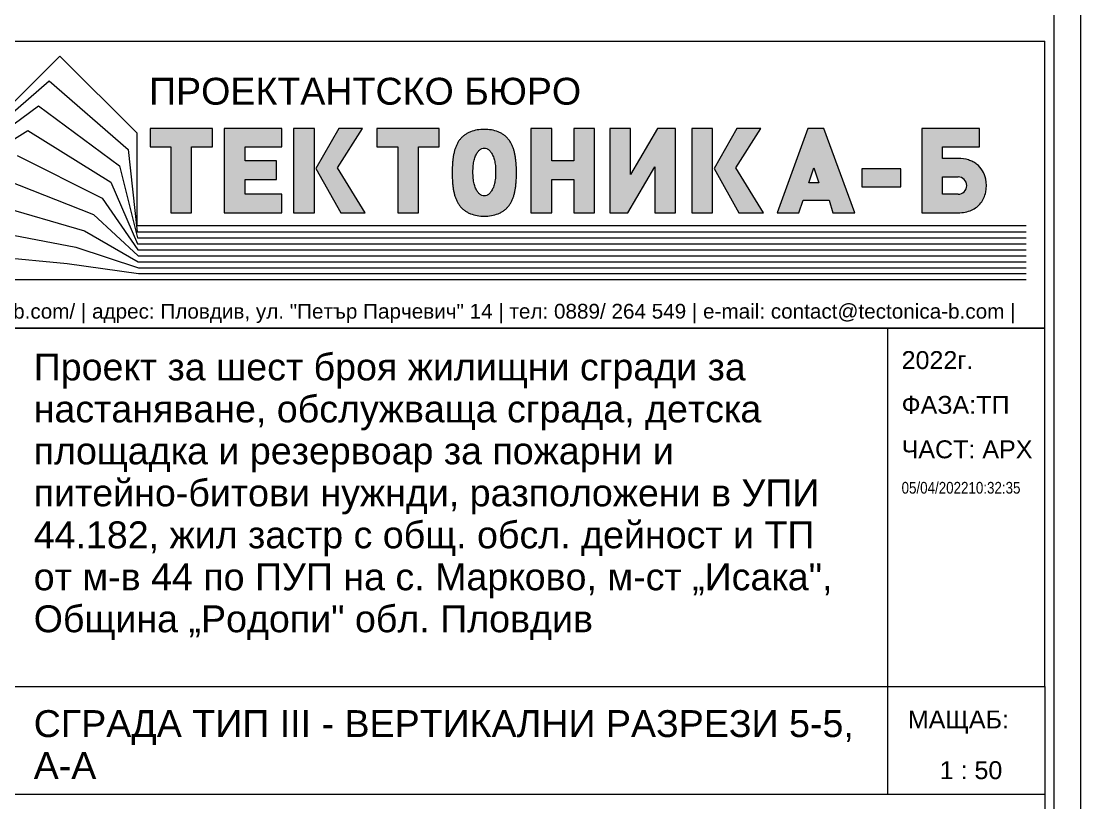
# Model space of a CAD drawing. Header units: centimetres. Extents: x 0 to 25250, y 0 to 2250.
# Drawn here: x 17309 to 17900, y 225 to 661 of the extents above; entities that cross this region are included whole.
import ezdxf

# ---------------------------------------------------------------- set-up
doc = ezdxf.new("R2010")
doc.units = ezdxf.units.CM
doc.layers.add('A-ANNO-NOTE', color=7, linetype='Continuous', lineweight=9)
doc.layers.add('G-ANNO-TTLB', color=7, linetype='Continuous', lineweight=9)
doc.styles.add('22_xrefed$0$Arial', font='arial.ttf', dxfattribs={"height": 0.2})
doc.styles.add('22_xrefed$0$Arial Narrow', font='ARIALN.TTF', dxfattribs={"height": 0.13})
doc.styles.add('22_xrefed$0$Arial_1', font='arial.ttf', dxfattribs={"height": 0.3})
doc.styles.add('22_xrefed$0$Arial_2', font='arial.ttf', dxfattribs={"height": 0.165})

# ---------------------------------------------------------------- blocks, each defined once
blk = doc.blocks.new('TEC_ОФИЦИАЛНА РАМКА - TEC_ОФИЦИАЛНА РАМКА-2548455-СГРАДА ТИП III - ВЕРТИКАЛНИ РАЗРЕЗИ 5-5_ А-А')
at = {"layer": 'G-ANNO-TTLB', "true_color": 0xc0c0c0}
for points in [[(31.94, 7.583), (31.94, 7.377), (31.708, 7.377), (31.708, 6.641), (31.477, 6.641), (31.477, 7.377), (31.245, 7.377), (31.245, 7.583)], [(32.712, 6.848), (32.712, 6.641), (32.072, 6.641), (32.072, 7.583), (32.712, 7.583), (32.712, 7.377), (32.303, 7.377), (32.303, 7.219), (32.653, 7.219), (32.653, 7.013), (32.303, 7.013), (32.303, 6.848)], [(32.845, 7.581), (33.076, 7.581), (33.076, 6.641), (32.845, 6.641)], [(33.371, 6.641), (33.093, 7.135), (33.347, 7.581), (33.613, 7.581), (33.335, 7.143), (33.644, 6.641)], [(34.469, 7.583), (34.469, 7.377), (34.237, 7.377), (34.237, 6.641), (34.006, 6.641), (34.006, 7.377), (33.774, 7.377), (33.774, 7.583)], [(35.969, 7.221), (35.969, 7.583), (36.201, 7.583), (36.201, 6.641), (35.969, 6.641), (35.969, 7.014), (35.723, 7.014), (35.723, 6.641), (35.491, 6.641), (35.491, 7.583), (35.723, 7.583), (35.723, 7.221)], [(36.902, 7.583), (37.104, 7.583), (37.104, 6.641), (36.873, 6.641), (36.873, 7.155), (36.571, 6.641), (36.369, 6.641), (36.369, 7.583), (36.6, 7.583), (36.6, 7.07)], [(37.283, 7.581), (37.514, 7.581), (37.514, 6.641), (37.283, 6.641)], [(37.809, 6.641), (37.532, 7.135), (37.786, 7.581), (38.052, 7.581), (37.774, 7.143), (38.082, 6.641)], [(39.18, 7.133), (39.614, 7.133), (39.614, 6.93), (39.18, 6.93)]]:
    blk.add_hatch(color=9, dxfattribs=at).paths.add_polyline_path(points)
h = blk.add_hatch(color=9, dxfattribs=at)
edge = h.paths.add_edge_path()
edge.add_spline(control_points=[(34.612, 7.088), (34.612, 7.115), (34.613, 7.156), (34.617, 7.211), (34.621, 7.245), (34.625, 7.271), (34.628, 7.291), (34.633, 7.31), (34.637, 7.329), (34.643, 7.347), (34.649, 7.365), (34.655, 7.382), (34.665, 7.405), (34.679, 7.432), (34.7, 7.461), (34.724, 7.487), (34.751, 7.51), (34.783, 7.529), (34.828, 7.55), (34.916, 7.574), (35.025, 7.575), (35.113, 7.55), (35.158, 7.529), (35.19, 7.51), (35.217, 7.487), (35.241, 7.461), (35.258, 7.436), (35.27, 7.415), (35.278, 7.399), (35.286, 7.382), (35.292, 7.365), (35.298, 7.347), (35.304, 7.329), (35.308, 7.31), (35.314, 7.284), (35.319, 7.252), (35.324, 7.211), (35.328, 7.156), (35.329, 7.115), (35.329, 7.088)], knot_values=[-1, -1, -1, -1, -0.944444, -0.916667, -0.888889, -0.875, -0.861111, -0.847222, -0.833333, -0.819444, -0.805556, -0.791667, -0.777778, -0.75, -0.722222, -0.694444, -0.666667, -0.638889, -0.611111, -0.555556, -0.444444, -0.388889, -0.361111, -0.333333, -0.305556, -0.277778, -0.25, -0.236111, -0.222222, -0.208333, -0.194444, -0.180556, -0.166667, -0.152778, -0.138889, -0.111111, -0.083333, -0.055556, 0, 0, 0, 0], degree=3, periodic=0)
edge.add_spline(control_points=[(35.329, 7.088), (35.329, 7.06), (35.328, 7.019), (35.324, 6.964), (35.32, 6.93), (35.316, 6.904), (35.313, 6.884), (35.308, 6.865), (35.304, 6.846), (35.298, 6.828), (35.292, 6.81), (35.286, 6.793), (35.276, 6.77), (35.262, 6.744), (35.241, 6.714), (35.217, 6.688), (35.19, 6.665), (35.158, 6.646), (35.113, 6.625), (35.025, 6.601), (34.916, 6.601), (34.828, 6.625), (34.783, 6.646), (34.751, 6.665), (34.724, 6.688), (34.7, 6.714), (34.683, 6.739), (34.671, 6.76), (34.663, 6.776), (34.655, 6.793), (34.649, 6.81), (34.643, 6.828), (34.637, 6.846), (34.633, 6.865), (34.627, 6.891), (34.622, 6.924), (34.617, 6.964), (34.613, 7.019), (34.612, 7.06), (34.612, 7.088)], knot_values=[-1, -1, -1, -1, -0.944444, -0.916667, -0.888889, -0.875, -0.861111, -0.847222, -0.833333, -0.819444, -0.805556, -0.791667, -0.777778, -0.75, -0.722222, -0.694444, -0.666667, -0.638889, -0.611111, -0.555556, -0.444444, -0.388889, -0.361111, -0.333333, -0.305556, -0.277778, -0.25, -0.236111, -0.222222, -0.208333, -0.194444, -0.180556, -0.166667, -0.152778, -0.138889, -0.111111, -0.083333, -0.055556, 0, 0, 0, 0], degree=3, periodic=0)
edge = h.paths.add_edge_path()
edge.add_spline(control_points=[(34.843, 7.096), (34.844, 7.071), (34.846, 7.024), (34.857, 6.964), (34.87, 6.923), (34.883, 6.896), (34.894, 6.879), (34.905, 6.864), (34.922, 6.847), (34.952, 6.828), (34.989, 6.828), (35.019, 6.847), (35.036, 6.864), (35.047, 6.879), (35.058, 6.896), (35.068, 6.917), (35.076, 6.94), (35.086, 6.974), (35.095, 7.024), (35.097, 7.071), (35.097, 7.096)], knot_values=[-1, -1, -1, -1, -0.928571, -0.857143, -0.785714, -0.75, -0.714286, -0.678571, -0.642857, -0.571429, -0.428571, -0.357143, -0.321429, -0.285714, -0.25, -0.214286, -0.178571, -0.142857, -0.071429, 0, 0, 0, 0], degree=3, periodic=0)
edge.add_spline(control_points=[(35.097, 7.096), (35.097, 7.121), (35.095, 7.169), (35.084, 7.228), (35.071, 7.269), (35.058, 7.296), (35.047, 7.314), (35.036, 7.329), (35.019, 7.345), (34.989, 7.364), (34.952, 7.364), (34.922, 7.345), (34.905, 7.329), (34.894, 7.314), (34.883, 7.296), (34.873, 7.276), (34.865, 7.253), (34.855, 7.218), (34.846, 7.169), (34.844, 7.121), (34.843, 7.096)], knot_values=[-1, -1, -1, -1, -0.928571, -0.857143, -0.785714, -0.75, -0.714286, -0.678571, -0.642857, -0.571429, -0.428571, -0.357143, -0.321429, -0.285714, -0.25, -0.214286, -0.178571, -0.142857, -0.071429, 0, 0, 0, 0], degree=3, periodic=0)
h = blk.add_hatch(color=9, dxfattribs=at)
h.paths.add_polyline_path([(38.757, 7.583), (39.1, 6.641), (38.858, 6.641), (38.814, 6.781), (38.524, 6.781), (38.478, 6.641), (38.236, 6.641), (38.578, 7.583)])
h.paths.add_polyline_path([(38.7, 6.975), (38.646, 7.144), (38.589, 6.975)])
h = blk.add_hatch(color=9, dxfattribs=at)
edge = h.paths.add_edge_path()
edge.add_line((39.847, 6.641), (39.847, 7.583))
edge.add_line((39.847, 7.583), (40.49, 7.583))
edge.add_line((40.49, 7.583), (40.49, 7.377))
edge.add_line((40.49, 7.377), (40.078, 7.377))
edge.add_line((40.078, 7.377), (40.078, 7.247))
edge.add_line((40.078, 7.247), (40.253, 7.247))
edge.add_spline(control_points=[(40.253, 7.247), (40.295, 7.247), (40.353, 7.238), (40.418, 7.212), (40.475, 7.175), (40.529, 7.114), (40.57, 7.009), (40.57, 6.867), (40.524, 6.765), (40.462, 6.703), (40.404, 6.668), (40.335, 6.646), (40.281, 6.641), (40.253, 6.641)], knot_values=[0, 0, 0, 0, 0.107143, 0.160714, 0.214286, 0.321429, 0.428571, 0.571429, 0.714286, 0.785714, 0.857143, 0.928571, 1, 1, 1, 1], degree=3, periodic=0)
edge.add_line((40.253, 6.641), (39.847, 6.641))
edge = h.paths.add_edge_path()
edge.add_line((40.078, 6.848), (40.253, 6.848))
edge.add_arc((40.253, 6.944), 0.0966, 270, 450)
edge.add_line((40.253, 7.041), (40.078, 7.041))
edge.add_line((40.078, 7.041), (40.078, 6.848))
at = {"layer": 'A-ANNO-NOTE'}
for p, q in [((27.221, 8.554), (41.221, 8.554)), ((41.221, 5.354), (41.221, 8.554)), ((30.239, 8.39), (29.378, 7.529)), ((31.099, 7.529), (30.239, 8.39)), ((29.237, 7.348), (30.12, 8.113)), ((30.12, 8.113), (31.002, 7.348)), ((29.096, 7.166), (30, 7.835)), ((30, 7.835), (30.904, 7.166)), ((31.94, 7.583), (31.245, 7.583)), ((31.245, 7.583), (31.245, 7.377)), ((31.94, 7.377), (31.94, 7.583)), ((32.712, 7.583), (32.072, 7.583)), ((32.072, 7.583), (32.072, 6.641)), ((32.712, 7.377), (32.712, 7.583)), ((32.845, 7.581), (32.845, 6.641)), ((33.076, 7.581), (32.845, 7.581)), ((33.076, 6.641), (33.076, 7.581)), ((33.347, 7.581), (33.093, 7.135)), ((33.335, 7.143), (33.613, 7.581)), ((33.613, 7.581), (33.347, 7.581)), ((34.469, 7.583), (33.774, 7.583)), ((33.774, 7.583), (33.774, 7.377)), ((34.469, 7.377), (34.469, 7.583)), ((35.723, 7.583), (35.491, 7.583)), ((35.491, 7.583), (35.491, 6.641)), ((35.723, 7.221), (35.723, 7.583)), ((36.201, 7.583), (35.969, 7.583)), ((35.969, 7.583), (35.969, 7.221)), ((36.201, 6.641), (36.201, 7.583)), ((36.6, 7.583), (36.369, 7.583)), ((36.369, 7.583), (36.369, 6.641)), ((36.902, 7.583), (36.6, 7.07)), ((36.6, 7.07), (36.6, 7.583)), ((37.104, 7.583), (36.902, 7.583)), ((37.104, 6.641), (37.104, 7.583)), ((37.283, 7.581), (37.283, 6.641)), ((37.514, 7.581), (37.283, 7.581)), ((37.514, 6.641), (37.514, 7.581)), ((37.786, 7.581), (37.532, 7.135)), ((37.774, 7.143), (38.052, 7.581)), ((38.052, 7.581), (37.786, 7.581)), ((38.578, 7.583), (38.236, 6.641)), ((38.757, 7.583), (38.578, 7.583)), ((39.1, 6.641), (38.757, 7.583)), ((40.49, 7.583), (39.847, 7.583)), ((39.847, 7.583), (39.847, 6.641)), ((40.49, 7.377), (40.49, 7.583)), ((28.956, 6.984), (29.881, 7.558)), ((29.881, 7.558), (30.807, 6.984)), ((31.099, 6.494), (31.099, 7.529)), ((31.002, 7.348), (31.102, 6.427)), ((31.245, 7.377), (31.477, 7.377)), ((31.477, 7.377), (31.477, 6.641)), ((31.708, 6.641), (31.708, 7.377)), ((31.708, 7.377), (31.94, 7.377)), ((32.303, 7.219), (32.303, 7.377)), ((32.303, 7.377), (32.712, 7.377)), ((33.774, 7.377), (34.006, 7.377)), ((34.006, 7.377), (34.006, 6.641)), ((34.237, 6.641), (34.237, 7.377)), ((34.237, 7.377), (34.469, 7.377)), ((40.078, 7.247), (40.078, 7.377)), ((40.078, 7.377), (40.49, 7.377)), ((29.762, 7.281), (30.709, 6.803)), ((32.653, 7.219), (32.303, 7.219)), ((32.653, 7.013), (32.653, 7.219)), ((35.969, 7.221), (35.723, 7.221)), ((40.253, 7.247), (40.078, 7.247)), ((30.904, 7.166), (31.104, 6.361)), ((33.093, 7.135), (33.371, 6.641)), ((33.644, 6.641), (33.335, 7.143)), ((36.571, 6.641), (36.873, 7.155)), ((36.873, 7.155), (36.873, 6.641)), ((37.532, 7.135), (37.809, 6.641)), ((38.082, 6.641), (37.774, 7.143)), ((38.589, 6.975), (38.646, 7.144)), ((38.646, 7.144), (38.7, 6.975)), ((39.18, 7.133), (39.18, 6.93)), ((39.614, 7.133), (39.18, 7.133)), ((39.614, 6.93), (39.614, 7.133)), ((29.643, 7.004), (30.612, 6.621)), ((30.807, 6.984), (31.106, 6.294)), ((32.303, 6.848), (32.303, 7.013)), ((32.303, 7.013), (32.653, 7.013)), ((35.723, 6.641), (35.723, 7.014)), ((35.723, 7.014), (35.969, 7.014)), ((35.969, 7.014), (35.969, 6.641)), ((38.7, 6.975), (38.589, 6.975)), ((40.078, 6.848), (40.078, 7.041)), ((40.078, 7.041), (40.253, 7.041)), ((39.18, 6.93), (39.614, 6.93)), ((30.709, 6.803), (31.108, 6.228)), ((32.712, 6.848), (32.303, 6.848)), ((32.712, 6.641), (32.712, 6.848)), ((38.478, 6.641), (38.524, 6.781)), ((38.524, 6.781), (38.814, 6.781)), ((38.814, 6.781), (38.858, 6.641)), ((40.253, 6.848), (40.078, 6.848)), ((29.524, 6.727), (30.514, 6.44)), ((30.612, 6.621), (31.11, 6.161)), ((31.477, 6.641), (31.708, 6.641)), ((32.072, 6.641), (32.712, 6.641)), ((32.845, 6.641), (33.076, 6.641)), ((33.371, 6.641), (33.644, 6.641)), ((34.006, 6.641), (34.237, 6.641)), ((35.491, 6.641), (35.723, 6.641)), ((35.969, 6.641), (36.201, 6.641)), ((36.369, 6.641), (36.571, 6.641)), ((36.873, 6.641), (37.104, 6.641)), ((37.283, 6.641), (37.514, 6.641)), ((37.809, 6.641), (38.082, 6.641)), ((38.236, 6.641), (38.478, 6.641)), ((38.858, 6.641), (39.1, 6.641)), ((39.847, 6.641), (40.253, 6.641)), ((29.404, 6.449), (30.417, 6.258)), ((30.514, 6.44), (31.113, 6.095)), ((41.01, 6.494), (31.099, 6.494)), ((31.102, 6.427), (41.01, 6.427)), ((31.104, 6.361), (41.01, 6.361)), ((31.106, 6.294), (41.01, 6.294)), ((29.285, 6.172), (30.319, 6.077)), ((30.417, 6.258), (31.115, 6.028)), ((31.108, 6.228), (41.01, 6.228)), ((31.11, 6.161), (41.01, 6.161)), ((30.319, 6.077), (31.117, 5.962)), ((31.113, 6.095), (41.01, 6.095)), ((31.115, 6.028), (41.01, 6.028)), ((31.117, 5.962), (41.01, 5.962)), ((27.407, 5.895), (41.01, 5.895)), ((41.221, 5.354), (27.221, 5.354)), ((27.221, 5.354), (41.221, 5.354)), ((39.471, 1.354), (39.471, 5.354)), ((41.221, 1.354), (41.221, 5.354)), ((27.221, 1.354), (41.221, 1.354)), ((27.221, 1.354), (41.221, 1.354)), ((39.471, 0.154), (39.471, 1.354)), ((41.221, 1.354), (41.221, -1.646)), ((27.221, 0.154), (41.221, 0.154))]:
    blk.add_line(p, q, dxfattribs=at)
blk.add_arc((40.253, 6.944), 0.0966, 270, 90, dxfattribs=at)
for points, knots in [([(35.329, 7.088), (35.329, 7.115), (35.328, 7.156), (35.324, 7.211), (35.319, 7.252), (35.314, 7.284), (35.308, 7.31), (35.304, 7.329), (35.298, 7.347), (35.292, 7.365), (35.286, 7.382), (35.278, 7.399), (35.27, 7.415), (35.258, 7.436), (35.241, 7.461), (35.217, 7.487), (35.19, 7.51), (35.158, 7.529), (35.113, 7.55), (35.025, 7.574), (34.916, 7.574), (34.828, 7.55), (34.783, 7.529), (34.751, 7.51), (34.724, 7.487), (34.7, 7.461), (34.679, 7.432), (34.665, 7.405), (34.655, 7.382), (34.649, 7.365), (34.643, 7.347), (34.637, 7.329), (34.633, 7.31), (34.628, 7.291), (34.625, 7.271), (34.621, 7.245), (34.617, 7.211), (34.613, 7.156), (34.612, 7.115), (34.612, 7.088)], [0, 0, 0, 0, 0.055556, 0.083333, 0.111111, 0.138889, 0.152778, 0.166667, 0.180556, 0.194444, 0.208333, 0.222222, 0.236111, 0.25, 0.277778, 0.305556, 0.333333, 0.361111, 0.388889, 0.444444, 0.555556, 0.611111, 0.638889, 0.666667, 0.694444, 0.722222, 0.75, 0.777778, 0.791667, 0.805556, 0.819444, 0.833333, 0.847222, 0.861111, 0.875, 0.888889, 0.916667, 0.944444, 1, 1, 1, 1]), ([(34.843, 7.096), (34.844, 7.121), (34.846, 7.169), (34.855, 7.218), (34.865, 7.253), (34.873, 7.276), (34.883, 7.296), (34.894, 7.314), (34.905, 7.329), (34.922, 7.345), (34.952, 7.364), (34.989, 7.364), (35.019, 7.345), (35.036, 7.329), (35.047, 7.314), (35.058, 7.296), (35.071, 7.269), (35.084, 7.228), (35.095, 7.169), (35.097, 7.121), (35.097, 7.096)], [0, 0, 0, 0, 0.071429, 0.142857, 0.178571, 0.214286, 0.25, 0.285714, 0.321429, 0.357143, 0.428571, 0.571429, 0.642857, 0.678571, 0.714286, 0.75, 0.785714, 0.857143, 0.928571, 1, 1, 1, 1]), ([(40.253, 6.641), (40.281, 6.641), (40.335, 6.646), (40.404, 6.668), (40.462, 6.703), (40.524, 6.765), (40.57, 6.867), (40.57, 7.009), (40.529, 7.114), (40.475, 7.175), (40.418, 7.212), (40.353, 7.238), (40.295, 7.247), (40.253, 7.247)], [0, 0, 0, 0, 0.071429, 0.142857, 0.214286, 0.285714, 0.428571, 0.571429, 0.678571, 0.785714, 0.839286, 0.892857, 1, 1, 1, 1]), ([(35.097, 7.096), (35.097, 7.071), (35.095, 7.024), (35.086, 6.974), (35.076, 6.94), (35.068, 6.917), (35.058, 6.896), (35.047, 6.879), (35.036, 6.864), (35.019, 6.847), (34.989, 6.828), (34.952, 6.828), (34.922, 6.847), (34.905, 6.864), (34.894, 6.879), (34.883, 6.896), (34.87, 6.923), (34.857, 6.964), (34.846, 7.024), (34.844, 7.071), (34.843, 7.096)], [0, 0, 0, 0, 0.071429, 0.142857, 0.178571, 0.214286, 0.25, 0.285714, 0.321429, 0.357143, 0.428571, 0.571429, 0.642857, 0.678571, 0.714286, 0.75, 0.785714, 0.857143, 0.928571, 1, 1, 1, 1]), ([(34.612, 7.088), (34.612, 7.06), (34.613, 7.019), (34.617, 6.964), (34.622, 6.924), (34.627, 6.891), (34.633, 6.865), (34.637, 6.846), (34.643, 6.828), (34.649, 6.81), (34.655, 6.793), (34.663, 6.776), (34.671, 6.76), (34.683, 6.739), (34.7, 6.714), (34.724, 6.688), (34.751, 6.665), (34.783, 6.646), (34.828, 6.625), (34.916, 6.601), (35.025, 6.601), (35.113, 6.625), (35.158, 6.646), (35.19, 6.665), (35.217, 6.688), (35.241, 6.714), (35.262, 6.744), (35.276, 6.77), (35.286, 6.793), (35.292, 6.81), (35.298, 6.828), (35.304, 6.846), (35.308, 6.865), (35.313, 6.884), (35.316, 6.904), (35.32, 6.93), (35.324, 6.964), (35.328, 7.019), (35.329, 7.06), (35.329, 7.088)], [0, 0, 0, 0, 0.055556, 0.083333, 0.111111, 0.138889, 0.152778, 0.166667, 0.180556, 0.194444, 0.208333, 0.222222, 0.236111, 0.25, 0.277778, 0.305556, 0.333333, 0.361111, 0.388889, 0.444444, 0.555556, 0.611111, 0.638889, 0.666667, 0.694444, 0.722222, 0.75, 0.777778, 0.791667, 0.805556, 0.819444, 0.833333, 0.847222, 0.861111, 0.875, 0.888889, 0.916667, 0.944444, 1, 1, 1, 1])]:
    blk.add_open_spline(points, degree=3, knots=knots, dxfattribs=at)
at = {"layer": 'G-ANNO-TTLB'}
for p, q in [((41.621, -4.446), (41.621, 40.554)), ((41.321, 40.254), (41.321, -4.146))]:
    blk.add_line(p, q, dxfattribs=at)
at = {"layer": 'G-ANNO-TTLB', "line_spacing_factor": 0.936439}
for s, insert, char_height, width, attachment_point, style in [('\\pt0.5,1,1.5,2,2.5,3,3.5,4,4.5,5,5.5,6,6.5,7,7.5,8,8.5,9,9.5,10,10.5,11,11.5,12,12.5,13,13.5,14,14.5,15,15.5,16;| web: http://tectonica-b.com/ | {\\fArial|b0|i0|c204|p34;адрес}: {\\fArial|b0|i0|c204|p34;Пловдив}, {\\fArial|b0|i0|c204|p34;ул}. "{\\fArial|b0|i0|c204|p34;Петър Парчевич}" 14 | {\\fArial|b0|i0|c204|p34;тел}: 0889/ 264 549 | e-mail: contact@tectonica-b.com |', (34.18, 5.625), 0.165, 13.944, 2, '22_xrefed$0$Arial_2'), ('\\pt0.1,0.2,0.3,0.4,0.5,0.6,0.7,0.8,0.9,1,1.1,1.2,1.3,1.4,1.5,1.6,1.7,1.8,1.9,2,2.1,2.2,2.3,2.4,2.5,2.6,2.7,2.8,2.9,3,3.1,3.2;{\\fArial|b0|i0|c204|p34;ЧАСТ}: {\\fArial|b0|i0|c204|p34;АРХ}', (39.623, 4.102), 0.2, 1.521, 1, '22_xrefed$0$Arial'), ('\\pt0.1,0.2,0.3,0.4,0.5,0.6,0.7,0.8,0.9,1,1.1,1.2,1.3,1.4,1.5,1.6,1.7,1.8,1.9,2,2.1,2.2,2.3,2.4,2.5,2.6,2.7,2.8,2.9,3,3.1,3.2;{\\fArial|b0|i0|c204|p34;МАЩАБ}:', (39.692, 1.088), 0.2, 1.356, 1, '22_xrefed$0$Arial')]:
    blk.add_mtext(s, dxfattribs=dict(at, insert=insert, char_height=char_height, width=width, attachment_point=attachment_point, style=style))
at = {"layer": 'G-ANNO-TTLB', "insert": (31.233, 7.843), "char_height": 0.3, "width": 4.94395, "attachment_point": 7, "line_spacing_factor": 0.936439, "style": '22_xrefed$0$Arial_1', "bg_fill": 3, "box_fill_scale": 1.25, "bg_fill_color": 256, "bg_fill_true_color": 13158600, "bg_fill_transparency": 0}
blk.add_mtext('\\pt1.2,2.4,3.6,4.8,6,7.2,8.4,9.6,10.8,12,13.2,14.4,15.6,16.8,18,19.2,20.4,21.6,22.8,24,25.2,26.4,27.6,28.8,30,31.2,32.4,33.6,34.8,36,37.2,38.4;{\\fArial|b0|i0|c204|p34;ПРОЕКТАНТСКО БЮРО}', dxfattribs=at)

msp = doc.modelspace()

# ---------------------------------------------------------------- block references
at = {"layer": 'G-ANNO-TTLB', "xscale": 49.99999999999999, "yscale": 49.99999999999999, "zscale": 49.99999999999999}
msp.add_blockref('TEC_ОФИЦИАЛНА РАМКА - TEC_ОФИЦИАЛНА РАМКА-2548455-СГРАДА ТИП III - ВЕРТИКАЛНИ РАЗРЕЗИ 5-5_ А-А', (15818.96, 222.31), dxfattribs=at)

# ---------------------------------------------------------------- next in the draw order: texts
at = {"layer": 'G-ANNO-TTLB'}
for s, insert, char_height, width, attachment_point, line_spacing_factor, style in [('\\pt4.99995,10.00005,15,19.99995,25.00005,30,34.99995,40.00005,45,49.99995,55.00005,60,64.99995,70.00005,75,79.99995,85.00005,90,94.99995,100.00005,105,109.99995,115.00005,120,124.99995,130.00005,135,139.99995,145.00005,150,154.99995,160.00005;{\\fArial|b0|i0|c204|p34;Проект за шест броя жилищни сгради за\\Pнастаняване}, {\\fArial|b0|i0|c204|p34;обслужваща сграда}, {\\fArial|b0|i0|c204|p34;детска\\Pплощадка и резервоар за пожарни и\\Pпитейно}-{\\fArial|b0|i0|c204|p34;битови нужнди}, {\\fArial|b0|i0|c204|p34;разположени в УПИ\\P}44.182, {\\fArial|b0|i0|c204|p34;жил застр с общ}. {\\fArial|b0|i0|c204|p34;обсл}. {\\fArial|b0|i0|c204|p34;дейност и ТП\\Pот м}-{\\fArial|b0|i0|c204|p34;в }44 {\\fArial|b0|i0|c204|p34;по ПУП на с}. {\\fArial|b0|i0|c204|p34;Марково}, {\\fArial|b0|i0|c204|p34;м}-{\\fArial|b0|i0|c204|p34;ст }„{\\fArial|b0|i0|c204|p34;Исака}",\\P{\\fArial|b0|i0|c204|p34;Община }„{\\fArial|b0|i0|c204|p34;Родопи}" {\\fArial|b0|i0|c204|p34;обл}. {\\fArial|b0|i0|c204|p34;Пловдив}', (17316.31, 475.86), 15, 451.45, 1, 0.936439, '22_xrefed$0$Arial_1'), ('\\pt5,10,15,20,25,30,35,40,45,50,55,60,65,70,75,80,85,90,95,100,105,110,115,120,125,130,135,140,145,150,155,160;2022{\\fArial|b0|i0|c204|p34;г}.', (17800.1, 477.19), 10, 41.35, 1, 0.936439, '22_xrefed$0$Arial'), ('\\pt5,10,15,20,25,30,35,40,45,50,55,60,65,70,75,80,85,90,95,100,105,110,115,120,125,130,135,140,145,150,155,160;{\\fArial|b0|i0|c204|p34;ФАЗА}:{\\fArial|b0|i0|c204|p34;ТП}', (17800.1, 452.21), 10, 61.85, 1, 0.936439, '22_xrefed$0$Arial'), ('05/04/202210:32:35', (17800.1, 404.21), 6.5, 44.5426, 1, 0.974696, '22_xrefed$0$Arial Narrow'), ('\\pt4.99995,10.00005,15,19.99995,25.00005,30,34.99995,40.00005,45,49.99995,55.00005,60,64.99995,70.00005,75,79.99995,85.00005,90,94.99995,100.00005,105,109.99995,115.00005,120,124.99995,130.00005,135,139.99995,145.00005,150,154.99995,160.00005;{\\fArial|b0|i0|c204|p34;СГРАДА ТИП }III - {\\fArial|b0|i0|c204|p34;ВЕРТИКАЛНИ РАЗРЕЗИ }5-5,\\P{\\fArial|b0|i0|c204|p34;А}-{\\fArial|b0|i0|c204|p34;А}', (17316.31, 276.9), 15, 464.7, 1, 0.936439, '22_xrefed$0$Arial_1'), ('\\pt5,10,15,20,25,30,35,40,45,50,55,60,65,70,75,80,85,90,95,100,105,110,115,120,125,130,135,140,145,150,155,160; 1 : 50', (17836.85, 243.34), 10, 40, 5, 0.936439, '22_xrefed$0$Arial')]:
    msp.add_mtext(s, dxfattribs=dict(at, insert=insert, char_height=char_height, width=width, attachment_point=attachment_point, line_spacing_factor=line_spacing_factor, style=style))

doc.saveas('drawing.dxf')
